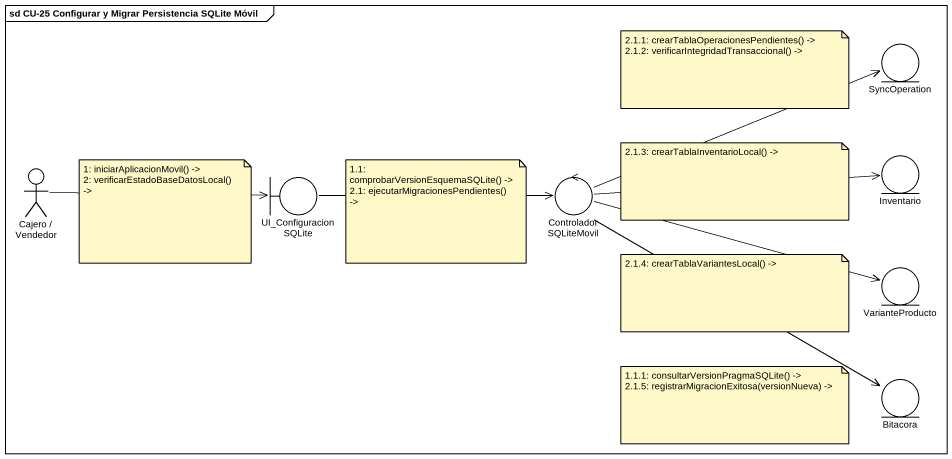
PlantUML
@startuml
mainframe sd CU-25 Configurar y Migrar Persistencia SQLite Móvil
entity SyncOperation
entity Inventario
actor "Cajero / Vendedor" as Cajero_Vendedor
boundary UI_ConfiguracionSQLite
control ControladorSQLiteMovil
entity VarianteProducto
entity Bitacora
Cajero_Vendedor -right-> UI_ConfiguracionSQLite
UI_ConfiguracionSQLite -right-> ControladorSQLiteMovil
ControladorSQLiteMovil -right-> SyncOperation
ControladorSQLiteMovil -right-> Inventario
ControladorSQLiteMovil -right-> VarianteProducto
ControladorSQLiteMovil --> Bitacora
note as N1
  2.1.1: crearTablaOperacionesPendientes() ->
  2.1.2: verificarIntegridadTransaccional() ->
end note
note as N2
  1: iniciarAplicacionMovil() ->
  2: verificarEstadoBaseDatosLocal() ->
end note
note as N3
  1.1: comprobarVersionEsquemaSQLite() ->
  2.1: ejecutarMigracionesPendientes() ->
end note
note as N4
  2.1.3: crearTablaInventarioLocal() ->
end note
note as N5
  2.1.4: crearTablaVariantesLocal() ->
end note
note as N6
  1.1.1: consultarVersionPragmaSQLite() ->
  2.1.5: registrarMigracionExitosa(versionNueva) ->
end note
@enduml
